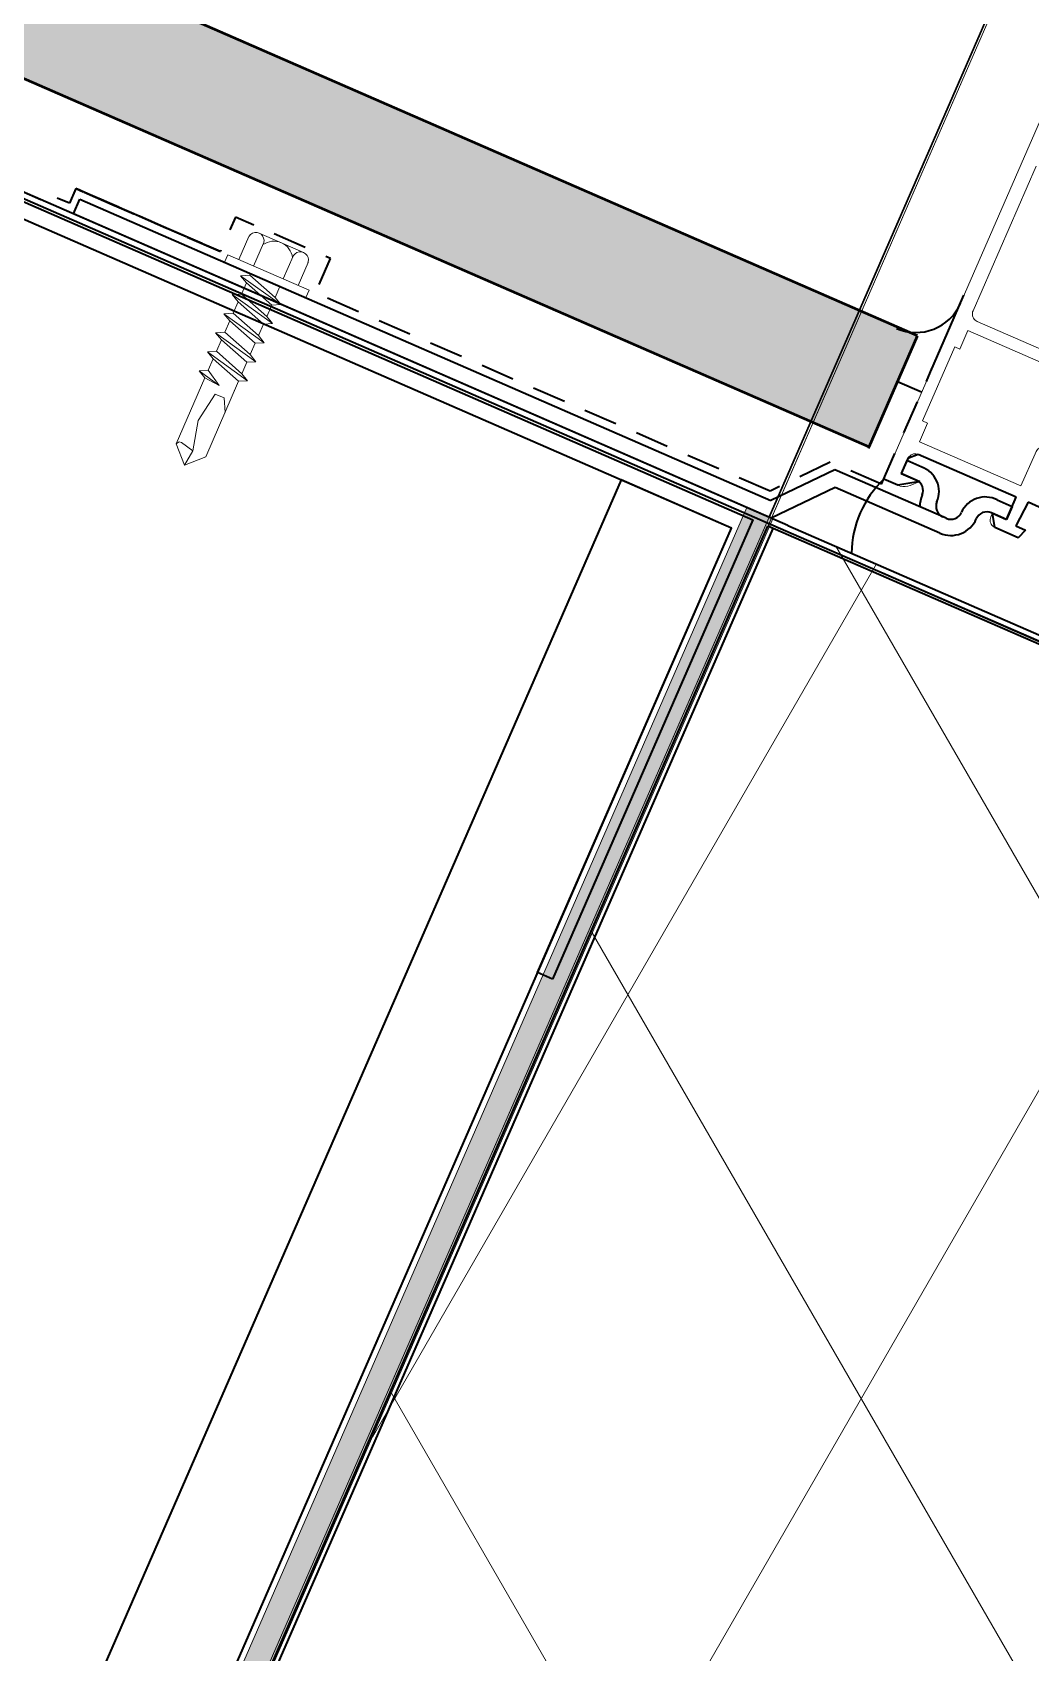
# Model space of a CAD drawing. Header units: millimetres. Extents: x -37281 to 954596, y -59787 to 956680.
# Drawn here: x 866624.9 to 866748.4, y -22131.4 to -21930.9 of the extents above; entities that cross this region are included whole.
import ezdxf

# ---------------------------------------------------------------- set-up
doc = ezdxf.new("R2010")
doc.units = ezdxf.units.MM
doc.header["$MEASUREMENT"] = 0
doc.linetypes.add('Dot & Dashed', pattern=[670.277762, 352.777767, -176.388884, 0, -141.111112])
doc.linetypes.add('STYLE_15', pattern=[6.944444, 4.165649, -2.778795])
for name, color, linetype, lineweight in [('0_Pen_No__1', 7, 'Continuous', 13), ('0_Pen_No__2', 8, 'Continuous', 15), ('0_Pen_No__6', 7, 'Continuous', 35), ('0_Pen_No__7', 7, 'Continuous', 35), ('New_A-20-M_Roof_Pen_No__93', 8, 'Continuous', 13), ('New_A-25-M_Curtain_Wall_Pen_No__90', 8, 'Continuous', 20), ('New_A-25-M_Wall_Ext_Pen_No__1', 7, 'Continuous', 13), ('New_A-25-M_Wall_Ext_Pen_No__87', 8, 'Continuous', 20), ('New_ArchiCAD Windows_Pen_No__1', 7, 'Continuous', 13)]:
    doc.layers.add(name, color=color, linetype=linetype, lineweight=lineweight)
for name, color, linetype, lineweight, true_color in [('0_Pen_No__40', 7, 'Continuous', 35, 0x2a2a2a), ('A-25-M_Wall_Int_Pen_No__107', 7, 'Continuous', 15, 0xa6a6a6), ('A-25-M_Wall_Int_Pen_No__27', 7, 'Continuous', 50, 0x2a2a2a), ('New_A-25-M_Curtain_Wall_Pen_No__69', 7, 'Continuous', 20, 0x606060), ('New_A-25-M_Wall_Ext_Pen_No__107', 7, 'Continuous', 15, 0xa6a6a6), ('New_ArchiCAD Windows_Pen_No__23', 7, 'Continuous', 30, 0x2a2a2a)]:
    doc.layers.add(name, color=color, linetype=linetype, lineweight=lineweight, true_color=true_color)
for name, color, linetype in [('A-25-M_Wall_Int', 7, 'Continuous'), ('New_A-20-M_Roof', 7, 'Continuous'), ('New_A-25-M_Curtain_Wall', 7, 'Continuous'), ('New_A-25-M_Wall_Ext', 7, 'Continuous'), ('New_ArchiCAD Windows', 7, 'Continuous')]:
    doc.layers.add(name, color=color, linetype=linetype)

# ---------------------------------------------------------------- blocks, each defined once
blk = doc.blocks.new('Wall_243_2', base_point=(874395.1, -4631.3))
at = {"layer": 'New_A-25-M_Wall_Ext_Pen_No__87', "linetype": 'Continuous', "flags": 128}
blk.add_lwpolyline([(874303.43, -4591.33), (866444.97, -22613.27)], dxfattribs=at)
blk = doc.blocks.new('Wall_245_2', base_point=(874285.09, -4632.6))
at = {"layer": 'New_A-25-M_Wall_Ext_Pen_No__87', "linetype": 'Continuous', "flags": 128}
blk.add_lwpolyline([(866444.68, -22613.14), (869168.27, -16367.08)], dxfattribs=at)
blk = doc.blocks.new('Triple Window 19_2')
at = {"layer": 'New_ArchiCAD Windows_Pen_No__1', "linetype": 'Continuous'}
for p, q in [((1175, -0.5), (1175, 0)), ((1175, -190), (1175, -0.5))]:
    blk.add_line(p, q, dxfattribs=at)
at = {"layer": 'New_ArchiCAD Windows_Pen_No__23', "linetype": 'Continuous'}
blk.add_line((1100, 0), (1175, 0), dxfattribs=at)
blk = doc.blocks.new('Wall_353_2', base_point=(874468.42, -4712.54))
at = {"layer": 'New_A-25-M_Wall_Ext_Pen_No__107', "linetype": 'Continuous', "lineweight": 0, "true_color": 0x535353}
blk.add_hatch(color=251, dxfattribs=at).paths.add_polyline_path([(866713.25, -21989.72), (866441.93, -22611.94), (866444.68, -22613.14), (866716, -21990.92)])
at = {"layer": 'New_A-25-M_Wall_Ext_Pen_No__107', "linetype": 'Continuous'}
blk.add_hatch(color=256, dxfattribs=at).paths.add_polyline_path([(866716, -21990.92), (866444.68, -22613.14), (866445.14, -22613.34), (866716.46, -21991.12)])
h = blk.add_hatch(dxfattribs=at)
h.set_pattern_fill('Batt_Insulation_0002', color=256, style=0, pattern_type=2)
h.set_pattern_definition([(60, (864302.5, 0), (-43.30127, 25), []), (120, (864302.5, 0), (43.30127, 25), [])])
h.paths.add_polyline_path([(866716.46, -21991.12), (866445.14, -22613.34), (866627.37, -22692.8), (866898.69, -22070.58), (866890.16, -22066.87)])
at = {"layer": 'New_A-25-M_Wall_Ext_Pen_No__1', "linetype": 'Continuous'}
for p, q in [((866713.25, -21989.72), (866581.25, -21932.17)), ((866441.93, -22611.94), (866713.25, -21989.72)), ((866444.68, -22613.14), (866716, -21990.92)), ((866445.14, -22613.34), (866716.46, -21991.12)), ((866716, -21990.92), (866713.25, -21989.72)), ((866716.46, -21991.12), (866716, -21990.92)), ((866890.16, -22066.87), (866716.46, -21991.12))]:
    blk.add_line(p, q, dxfattribs=at)
at = {"layer": 'New_ArchiCAD Windows', "color": 251, "linetype": 'Continuous', "lineweight": 20, "true_color": 0x606060, "xscale": -1, "zscale": 1000, "rotation": 66.44041158399281}
blk.add_blockref('Triple Window 19_2', (867185.65, -20913.87), dxfattribs=at)
blk = doc.blocks.new('Wall_442_2', base_point=(866734.36, -21968.48))
at = {"layer": 'A-25-M_Wall_Int_Pen_No__107', "linetype": 'Continuous'}
blk.add_hatch(color=256, dxfattribs=at).paths.add_polyline_path([(866734.36, -21968.48), (866550.53, -21888.32), (866558.28, -21908.06), (866728.37, -21982.23)])
at = {"layer": 'A-25-M_Wall_Int_Pen_No__27', "linetype": 'Continuous', "flags": 128}
for points in [[(866734.36, -21968.48), (866550.53, -21888.32)], [(866558.28, -21908.06), (866728.37, -21982.23)], [(866728.37, -21982.23), (866734.36, -21968.48)]]:
    blk.add_lwpolyline(points, dxfattribs=at)
blk = doc.blocks.new('Morph_2_2', base_point=(864302.5, 0))
at = {"layer": 'New_A-20-M_Roof_Pen_No__93', "linetype": 'Continuous', "flags": 128}
blk.add_lwpolyline([(866367.03, -22792.01), (874315.32, -4564.06)], dxfattribs=at)
blk = doc.blocks.new('Beam_8_2', base_point=(874303.43, -4591.33))
at = {"layer": 'New_A-25-M_Curtain_Wall_Pen_No__69', "linetype": 'Dot & Dashed'}
blk.add_line((874303.43, -4591.33), (866444.97, -22613.27), dxfattribs=at)
at = {"layer": 'New_A-25-M_Curtain_Wall_Pen_No__90', "linetype": 'Continuous'}
blk.add_line((874303.43, -4591.33), (866444.97, -22613.27), dxfattribs=at)

msp = doc.modelspace()

# ---------------------------------------------------------------- linework, layer by layer
at = {"layer": '0_Pen_No__1', "linetype": 'Continuous'}
for p, q in [((866651.64, -21956.21), (866650.4, -21959.05)), ((866653.47, -21957.01), (866652.24, -21959.85)), ((866658.42, -21958.18), (866652.92, -21955.78)), ((866649.03, -21958.45), (866648.63, -21959.37)), ((866659.11, -21962.85), (866649.03, -21958.45)), ((866657.14, -21958.61), (866655.9, -21961.45)), ((866658.71, -21963.76), (866648.63, -21959.37)), ((866650.63, -21961.04), (866651.75, -21960.97)), ((866651.34, -21961.91), (866650.63, -21961.04)), ((866650.63, -21961.04), (866655.61, -21964.61)), ((866651.84, -21960.76), (866651.75, -21960.97)), ((866651.75, -21960.97), (866654.9, -21963.74)), ((866658.97, -21959.41), (866657.74, -21962.25)), ((866650.72, -21963.32), (866651.34, -21961.91)), ((866654.49, -21964.69), (866651.34, -21961.91)), ((866655.5, -21962.36), (866654.9, -21963.74)), ((866659.11, -21962.85), (866658.71, -21963.76)), ((866649.6, -21963.39), (866650.72, -21963.32)), ((866649.6, -21963.39), (866654.58, -21966.97)), ((866650.31, -21964.27), (866649.6, -21963.39)), ((866650.31, -21964.27), (866649.69, -21965.68)), ((866653.46, -21967.04), (866650.31, -21964.27)), ((866650.72, -21963.32), (866653.87, -21966.1)), ((866654.49, -21964.69), (866653.87, -21966.1)), ((866655.61, -21964.61), (866654.49, -21964.69)), ((866654.9, -21963.74), (866655.61, -21964.61)), ((866648.57, -21965.75), (866649.69, -21965.68)), ((866649.28, -21966.62), (866648.57, -21965.75)), ((866648.57, -21965.75), (866653.56, -21969.33)), ((866649.28, -21966.62), (866648.67, -21968.04)), ((866652.43, -21969.4), (866649.28, -21966.62)), ((866649.69, -21965.68), (866652.85, -21968.46)), ((866653.46, -21967.04), (866652.85, -21968.46)), ((866654.58, -21966.97), (866653.46, -21967.04)), ((866653.87, -21966.1), (866654.58, -21966.97)), ((866647.54, -21968.11), (866648.67, -21968.04)), ((866648.25, -21968.98), (866647.54, -21968.11)), ((866647.54, -21968.11), (866652.53, -21971.69)), ((866647.64, -21970.39), (866648.25, -21968.98)), ((866651.41, -21971.76), (866648.25, -21968.98)), ((866648.67, -21968.04), (866651.82, -21970.81)), ((866652.85, -21968.46), (866653.56, -21969.33)), ((866646.52, -21970.47), (866647.64, -21970.39)), ((866647.23, -21971.34), (866646.52, -21970.47)), ((866646.52, -21970.47), (866651.5, -21974.04)), ((866647.64, -21970.39), (866650.79, -21973.17)), ((866652.43, -21969.4), (866651.82, -21970.81)), ((866651.82, -21970.81), (866652.53, -21971.69)), ((866653.56, -21969.33), (866652.43, -21969.4)), ((866645.49, -21972.82), (866646.61, -21972.75)), ((866646.2, -21973.69), (866645.49, -21972.82)), ((866645.49, -21972.82), (866647.98, -21974.61)), ((866647.23, -21971.34), (866646.61, -21972.75)), ((866646.61, -21972.75), (866647.98, -21974.61)), ((866650.38, -21974.11), (866647.23, -21971.34)), ((866651.41, -21971.76), (866650.79, -21973.17)), ((866650.79, -21973.17), (866651.5, -21974.04)), ((866652.53, -21971.69), (866651.41, -21971.76)), ((866646.2, -21973.69), (866642.64, -21981.85)), ((866647.98, -21974.61), (866646.2, -21973.69)), ((866650.38, -21974.11), (866646.31, -21983.45)), ((866650.38, -21974.11), (866649.76, -21975.53)), ((866649.76, -21975.53), (866649.87, -21975.29)), ((866651.5, -21974.04), (866650.38, -21974.11)), ((866643.68, -21984.48), (866642.64, -21981.85)), ((866644.73, -21982.7), (866643.31, -21981.69)), ((866644.73, -21982.7), (866643.68, -21984.48)), ((866643.68, -21984.48), (866646.31, -21983.45))]:
    msp.add_line(p, q, dxfattribs=at)
at = {"layer": '0_Pen_No__1', "linetype": 'Continuous', "flags": 128}
for points in [[(866648.71, -21977.95), (866648.59, -21976.17), (866647.48, -21975.69), (866645.36, -21978.95), (866644.73, -21982.7)], [(866643.31, -21981.69), (866643.03, -21981.58), (866642.64, -21981.85)]]:
    msp.add_lwpolyline(points, dxfattribs=at)
at = {"layer": '0_Pen_No__1', "linetype": 'Continuous'}
for centre, radius, start, end in [((866652.52, -21956.7), 1.01, 330.4927, 162.3881), ((866654.73, -21959.14), 2.36, 8.3976, 124.4832), ((866658.02, -21959.1), 1.01, 330.4927, 162.3881)]:
    msp.add_arc(centre, radius, start, end, dxfattribs=at)
at = {"layer": '0_Pen_No__2', "linetype": 'Continuous', "flags": 128}
for points in [[(866750.98, -21938.54), (866730.2, -21986.21), (866731.94, -21986.96), (866732.23, -21987.07), (866732.54, -21987.12), (866732.86, -21987.13), (866733.17, -21987.08), (866733.47, -21986.99), (866734.67, -21986.52), (866732.36, -21985.51), (866733.16, -21983.68), (866733.23, -21983.54), (866733.32, -21983.41), (866733.44, -21983.31), (866733.57, -21983.22), (866733.71, -21983.15), (866733.86, -21983.1), (866734.01, -21983.08), (866734.17, -21983.08), (866734.32, -21983.11), (866734.47, -21983.16), (866746.57, -21988.44), (866745.37, -21991.19), (866743.63, -21990.43), (866743.43, -21990.89), (866743.38, -21991.03), (866743.35, -21991.19), (866743.35, -21991.35), (866743.37, -21991.5), (866743.42, -21991.65), (866743.49, -21991.79), (866743.58, -21991.92), (866743.69, -21992.03), (866743.81, -21992.13), (866743.95, -21992.2), (866746.84, -21993.46), (866747.72, -21992.54), (866746.52, -21992.01), (866748.04, -21989.08), (866749.4, -21989.67)], [(866753.77, -21971.94), (866741.76, -21966.7), (866741.62, -21966.63), (866741.5, -21966.53), (866741.39, -21966.42), (866741.3, -21966.29), (866741.23, -21966.15), (866741.18, -21966), (866741.16, -21965.84), (866741.16, -21965.69), (866741.19, -21965.53), (866741.24, -21965.39), (866749.04, -21947.51)]]:
    msp.add_lwpolyline(points, dxfattribs=at)
msp.add_lwpolyline([(866753.17, -21973.31), (866751.43, -21977.3), (866751.33, -21977.59), (866751.27, -21977.89), (866751.26, -21978.19), (866751.25, -21978.34), (866751.23, -21978.49), (866751.18, -21978.63), (866749.71, -21981.99), (866749.64, -21982.12), (866749.56, -21982.24), (866749.45, -21982.34), (866749.23, -21982.56), (866749.05, -21982.8), (866748.91, -21983.07), (866747.17, -21987.06), (866734.61, -21981.59), (866735.61, -21979.29), (866734.97, -21979.01), (866738.97, -21969.85), (866739.61, -21970.13), (866740.61, -21967.84)], close=True, dxfattribs=at)
at = {"layer": '0_Pen_No__40', "linetype": 'Continuous'}
for p, q in [((866593.79, -21938.4), (866718.06, -21992.59)), ((866718.34, -21991.95), (866594.07, -21937.76)), ((866738.92, -21966.21), (866740.12, -21963.46)), ((866736.02, -21972.85), (866738.92, -21966.21)), ((866734.28, -21968.66), (866728.29, -21982.41)), ((866734.88, -21975.47), (866731.89, -21974.16)), ((866444.85, -22613.54), (866715.86, -21992.04)), ((866445.49, -22613.82), (866716.5, -21992.32)), ((866899.19, -22071.98), (866715.86, -21992.04)), ((866718.06, -21992.59), (866901.45, -22072.55)), ((866718.34, -21991.95), (866902.37, -22072.19)), ((866730.03, -21997.81), (866899.53, -22071.72))]:
    msp.add_line(p, q, dxfattribs=at)
at = {"layer": '0_Pen_No__40', "linetype": 'Continuous', "flags": 128}
msp.add_lwpolyline([(866689.2, -22048.06), (866687.37, -22047.26), (866711.35, -21992.26), (866573.89, -21932.32), (866549.91, -21987.32), (866548.08, -21986.52), (866572.86, -21929.69), (866713.98, -21991.23)], close=True, dxfattribs=at)
msp.add_lwpolyline([(866569.83, -22316.81), (866711.35, -21992.26), (866697.71, -21986.31), (866556.19, -22310.86)], dxfattribs=at)
at = {"layer": '0_Pen_No__40', "linetype": 'Continuous'}
msp.add_arc((866734.18, -21962.07), 6, 246.4404, 336.4404, dxfattribs=at)
at = {"layer": '0_Pen_No__6', "linetype": 'STYLE_15', "flags": 128}
for points in [[(866716.14, -21987.71), (866659.9, -21963.19), (866661.76, -21958.92), (866649.99, -21953.79), (866648.13, -21958.06), (866630.24, -21950.26), (866648.13, -21958.06), (866630.24, -21950.26), (866648.13, -21958.06), (866630.24, -21950.26), (866629.44, -21952.09), (866627.8, -21951.37), (866627.4, -21952.29), (866609.99, -21944.7)], [(866729.92, -21986.85), (866736.19, -21972.46)], [(866729.92, -21986.85), (866723.59, -21984.09), (866716.14, -21987.71)]]:
    msp.add_lwpolyline(points, dxfattribs=at)
at = {"layer": '0_Pen_No__7', "linetype": 'Continuous'}
for p, q in [((866716.28, -21991.05), (866596.44, -21938.79)), ((866629.95, -21953.4), (866630.75, -21951.57)), ((866630.75, -21951.57), (866716.24, -21988.85)), ((866716.28, -21991.05), (866629.95, -21953.4)), ((866734.47, -21983.16), (866733.16, -21983.68)), ((866746.57, -21988.44), (866734.47, -21983.16)), ((866724.15, -21985.05), (866716.24, -21988.85)), ((866737.93, -21991.06), (866724.15, -21985.05)), ((866733.16, -21983.68), (866732.36, -21985.51)), ((866733.06, -21983.91), (866732.36, -21985.51)), ((866734.91, -21984.72), (866733.06, -21983.91)), ((866724.19, -21987.25), (866716.28, -21991.05)), ((866737.15, -21992.9), (866724.19, -21987.25)), ((866731.94, -21986.96), (866730.2, -21986.21)), ((866734.67, -21986.52), (866731.94, -21986.96)), ((866732.36, -21985.51), (866734.67, -21986.52)), ((866734.21, -21986.32), (866732.36, -21985.51)), ((866744.22, -21988.78), (866746.07, -21989.59)), ((866745.37, -21991.19), (866746.57, -21988.44)), ((866748.04, -21989.08), (866746.52, -21992.01)), ((866749.4, -21989.67), (866748.04, -21989.08)), ((866745.37, -21991.19), (866743.52, -21990.38)), ((866743.95, -21992.2), (866743.63, -21990.43)), ((866743.63, -21990.43), (866745.37, -21991.19)), ((866746.07, -21989.59), (866745.37, -21991.19)), ((866746.84, -21993.46), (866743.95, -21992.2)), ((866746.52, -21992.01), (866747.72, -21992.54)), ((866747.72, -21992.54), (866746.84, -21993.46))]:
    msp.add_line(p, q, dxfattribs=at)
for centre, radius, start, end in [((866733.81, -21987.75), 3.22, 337.1231, 70.1554), ((866739.2, -21995.59), 13, 133.8207, 179.0601), ((866733.64, -21987.63), 1.43, 336.4404, 66.4404), ((866738.09, -21989.57), 3.43, 156.4404, 181.0447), ((866738.09, -21989.57), 1.43, 156.4404, 246.4404), ((866742.74, -21991.64), 3.22, 62.7254, 155.7577), ((866738.5, -21989.75), 3.43, 246.4404, 336.4404), ((866738.5, -21989.75), 1.43, 246.4404, 336.4404), ((866742.95, -21991.69), 1.43, 66.4404, 156.4404)]:
    msp.add_arc(centre, radius, start, end, dxfattribs=at)

# ---------------------------------------------------------------- block references
at = {"layer": 'A-25-M_Wall_Int', "color": 250, "lineweight": 50, "true_color": 0x2a2a2a}
msp.add_blockref('Wall_442_2', (866734.36, -21968.48), dxfattribs=at)
at = {"layer": 'New_A-20-M_Roof', "linetype": 'Continuous', "lineweight": 0}
msp.add_blockref('Morph_2_2', (864302.5, 0), dxfattribs=at)
at = {"layer": 'New_A-25-M_Curtain_Wall', "color": 8, "lineweight": 20}
msp.add_blockref('Beam_8_2', (874303.43, -4591.33), dxfattribs=at)
at = {"layer": 'New_A-25-M_Wall_Ext', "color": 250, "lineweight": 50, "true_color": 0x2a2a2a}
for name, p in [('Wall_245_2', (874285.09, -4632.6)), ('Wall_353_2', (874468.42, -4712.54)), ('Wall_243_2', (874395.1, -4631.3))]:
    msp.add_blockref(name, p, dxfattribs=at)

doc.saveas('drawing.dxf')
